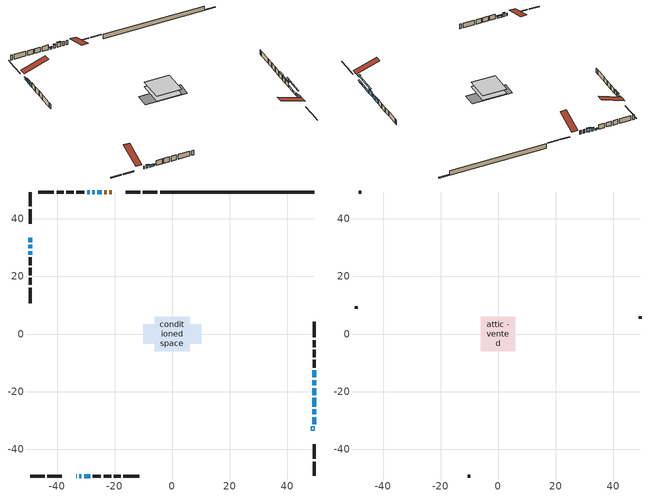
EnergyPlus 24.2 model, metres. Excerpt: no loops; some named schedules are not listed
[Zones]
conditioned space
 floor adiabatic (AdiabaticFloorConstruction): -6.03,-6.03 -6.03,6.03 6.03,6.03 6.03,-6.03 z0.53
 floor foundation (Slab1 construction): -10.03,-3.38 -10.03,3.38 10.03,3.38 10.03,-3.38 z-1.79
 wall outside (RimJoist1 construction): -5.19,49.38 -10.22,49.38 / -49.38,-49.38 -44.36,-49.38 / -49.38,49.38 -49.38,44.36 / 49.38,-49.38 49.38,-44.36 z0.53:0.83
 wall outside (RimJoist2 construction): -11.15,49.38 -16.17,49.38 / -43.43,-49.38 -38.4,-49.38 / -49.38,43.43 -49.38,38.4 / 49.38,-43.43 49.38,-38.4 z0.53:0.83
 wall outside (AdiabaticWallConstruction 1): -21.11,49.38 -21.85,49.38 / -22.78,49.38 -23.65,49.38 z0.53:2.56
 wall outside (AdiabaticWallConstruction): -33.46,-49.38 -33.25,-49.38 z0.53:1.75; -24.57,49.38 -26.1,49.38 / 49.38,-21.25 49.38,-18.81 / 49.38,-15.12 49.38,-12.68 z0.53:2.66; -27.03,49.38 -27.79,49.38 / -32.33,-49.38 -31.56,-49.38 z0.53:2.06; -30.64,-49.38 -28.5,-49.38 / 49.38,-31.35 49.38,-28.91 z0.53:1.45; -49.38,33.46 -49.38,31.94 / 49.38,-27.98 49.38,-26.15 / 49.38,-25.23 49.38,-22.18 z0.53:1.6; -49.38,31.01 -49.38,29.79 / -49.38,28.86 -49.38,27.64 / 49.38,-17.88 49.38,-16.05 z0.53:2.36; -28.72,49.38 -29.63,49.38 z0.53:1.14
 wall outside (Wall1 construction): -30.56,49.38 -33.34,49.38 / -27.57,-49.38 -24.79,-49.38 / -49.38,26.71 -49.38,23.93 / 49.38,-11.76 49.38,-8.97 z0.53:2.97
 wall outside (Wall2 construction): -34.27,49.38 -36.84,49.38 / -23.86,-49.38 -21.3,-49.38 / -49.38,23 -49.38,20.43 / 49.38,-8.04 49.38,-5.48 z0.53:2.97
 wall outside (Wall3 construction): -37.77,49.38 -40.21,49.38 / -20.37,-49.38 -17.92,-49.38 / -49.38,19.5 -49.38,17.06 / 49.38,-4.55 49.38,-2.11 z0.53:2.97
 wall outside (Wall7 construction): -41.14,49.38 -46.66,49.38 / -16.99,-49.38 -11.47,-49.38 / -49.38,16.13 -49.38,10.61 / 49.38,-1.18 49.38,4.34 z0.53:2.97
 wall foundation (FoundationWall1 construction): -4.26,49.38,-1.79 -4.26,49.38,0.53 44.02,49.38,0.53 44.02,49.38,-1.41 49.38,49.38,-1.41 49.38,49.38,-1.79
 window (WindowConstruction 11): -33.46,-49.38 -33.26,-49.38 z0.53:1.75
 window (WindowConstruction 4): -24.57,49.38 -26.1,49.38 z0.53:2.66
 window (WindowConstruction 5): -27.03,49.38 -27.79,49.38 z0.53:2.05
 window (WindowConstruction 6): -32.33,-49.38 -31.56,-49.38 z0.53:2.05
 window (WindowConstruction 7): -30.64,-49.38 -28.5,-49.38 z0.53:1.44
 window (WindowConstruction 8): -49.38,33.46 -49.38,31.94 z0.53:1.6
 window (WindowConstruction 9): -49.38,31.01 -49.38,29.79 z0.53:2.36
 window (WindowConstruction 10): -49.38,28.86 -49.38,27.64 z0.53:2.36
 window (WindowConstruction): 49.38,-31.35 49.38,-28.91 z0.53:1.44
 window (WindowConstruction 12): 49.38,-27.98 49.38,-26.15 z0.53:1.6
 window (WindowConstruction 13): 49.38,-25.23 49.38,-22.18 z0.53:1.6
 window (WindowConstruction 14): 49.38,-21.25 49.38,-18.81 z0.53:2.66
 window (WindowConstruction 1): 49.38,-17.88 49.38,-16.05 z0.53:2.36
 window (WindowConstruction 2): 49.38,-15.12 49.38,-12.68 z0.53:2.66
 window (WindowConstruction 3): -28.72,49.38 -29.63,49.38 z0.53:1.14
 door (Door): -21.11,49.38 -21.85,49.38 z0.53:2.56
 door (Door 1): -22.78,49.38 -23.64,49.38 z0.53:2.56
 ceiling adiabatic (AdiabaticFloorConstruction): 6.03,-6.03 6.03,6.03 -6.03,6.03 -6.03,-6.03 z0.53
 roof outside (AdiabaticRoofConstruction): 49.39,-32.28,2.97 48.26,-32.28,3.34 48.26,-33.46,3.34 49.39,-33.46,2.97
 skylight (SkylightConstruction): 49.38,-32.28,2.97 48.26,-32.28,3.34 48.26,-33.46,3.34 49.38,-33.46,2.97
attic - vented
 floor to conditioned space (Floor1 construction Reversed): -6,-6 -6,6 6,6 6,-6 z2.97
 wall outside (Wall8 construction): -47.59,49.38 -48.46,49.38 / -10.54,-49.38 -9.68,-49.38 / -49.38,9.68 -49.38,8.82 / 49.38,5.27 49.38,6.14 z0.53:2.97
 roof outside (Roof1 construction): -20.18,49.38,2.97 -20.18,37.69,6.87 -17.1,37.69,6.87 -17.1,49.38,2.97; -34.39,-49.38,2.97 -34.39,-37.69,6.87 -37.47,-37.69,6.87 -37.47,-49.38,2.97; -49.38,34.39,2.97 -37.69,34.39,6.87 -37.69,37.47,6.87 -49.38,37.47,2.97; 49.38,-34.39,2.97 37.69,-34.39,6.87 37.69,-37.47,6.87 49.38,-37.47,2.97
shading: -26.3,49.38 -24.37,49.38 -24.37,49.8 -26.3,49.8 z2.86; -27.99,49.38 -26.83,49.38 -26.83,49.8 -27.99,49.8 z2.26; -31.36,-49.38 -32.53,-49.38 -32.53,-49.8 -31.36,-49.8 z2.26; -28.3,-49.38 -30.84,-49.38 -30.84,-49.8 -28.3,-49.8 z1.65; -49.38,31.73 -49.38,33.66 -49.8,33.66 -49.8,31.73 z1.8; -49.38,29.59 -49.38,31.21 -49.8,31.21 -49.8,29.59 z2.56; -49.38,27.44 -49.38,29.06 -49.8,29.06 -49.8,27.44 z2.56; 49.38,-28.71 49.38,-31.55 49.8,-31.55 49.8,-28.71 z1.65; 49.38,-23.51 49.38,-30.62 49.8,-30.62 49.8,-23.51 z4.24; 49.38,-19.54 49.38,-27.86 49.8,-27.86 49.8,-19.54 z4.24; 49.38,-18.51 49.38,-21.55 49.59,-21.55 49.59,-18.51 z2.96; 49.38,-15.85 49.38,-18.08 49.8,-18.08 49.8,-15.85 z2.56; 49.38,-12.48 49.38,-15.32 49.8,-15.32 49.8,-12.48 z2.86; -29.83,49.38 -28.52,49.38 -28.52,49.8 -29.83,49.8 z1.34
[Building]
Building 1: Terrain=Suburbs
[Site:Location]
Toronto City Centre_ON: Latitude {deg}=43.63; Longitude {deg}=-79.39; Time Zone {hr}=-5; Elevation {m}=77; Keep Site Location Information=Yes
[Site:GroundTemperature:Shallow]
5.01852, 3.26908, 3.12898, 3.95918, 7.29196, 10.6092, 13.4851, 15.3069, 15.4617, 13.9799, 11.1774, 7.9619
[Site:WaterMainsTemperature]
Calculation Method=Schedule; Temperature Schedule=mains temperature schedule
[Material] Roughness=Rough; Thermal Absorptance=0.9
Name | Thickness {m} | Conductivity {W/m-K} | Density {kg/m3} | Specific Heat {J/kg-K} | Solar Absorptance | Visible Absorptance
asphalt or fiberglass shingles | 0.00635 | 0.162714 | 1121.4 | 1465.45 | 0.4 | 0.4
asphalt or fiberglass shingles 1 | 0.00635 | 0.162714 | 1121.4 | 1465.45 | 0.7 | 0.7
ceiling loosefill ins | 0.338667 | 0.0480833 | 16.02 | 1046.75 | 0.7 | 0.7
ceiling stud and cavity | 0.1397 | 0.0975857 | 65.682 | 1177.47 | 0.7 | 0.7
concrete 4.0 in. | 0.1016 | 1.803125 | 2242.8 | 837.4 | 0.7 | 0.7
concrete 8.0 in. | 0.2032 | 1.803125 | 2242.8 | 837.4 | 0.7 | 0.7
door material | 0.04445 | 0.0451087 | 512.64 | 1214.23 | 0.7 | 0.7
door material 1 | 0.04445 | 0.053851 | 512.64 | 1214.23 | 0.7 | 0.7
exterior vertical ins | 0.0174163 | 0.029427 | 32.04 | 1214.23 | 0.7 | 0.7
floor covering | 0.0127 | 0.0433444 | 54.468 | 1339.84 | 0.6 | 0.6
floor rigid ins; roof rigid ins; wall rigid ins | 0.512978 | 0.029427 | 32.04 | 1214.23 | 0.7 | 0.7
floor stud and cavity | 0.1397 | 1.75129 | 37.0049 | 1207.88 | 0.7 | 0.7
furniture material conditioned space 1 | 0.1524 | 0.115458 | 640.8 | 1214.23 | 0.6 | 0.6
gypsum board | 0.0127 | 0.160291 | 801 | 837.4 | 0.6 | 0.6
gypsum board 1 | 0.0127 | 0.160291 | 801 | 837.4 | 0.7 | 0.7
osb sheathing 0.5 in. | 0.0127 | 0.115458 | 512.64 | 1214.23 | 0.7 | 0.7
osb sheathing 0.75 in. | 0.01905 | 0.115458 | 512.64 | 1214.23 | 0.7 | 0.7
osb sheathing 2.0 in. | 0.0508 | 0.115458 | 512.64 | 1214.23 | 0.7 | 0.7
rim joist rigid ins | 0.103632 | 0.029427 | 32.04 | 1214.23 | 0.7 | 0.7
rim joist rigid ins 1 | 0.051816 | 0.029427 | 32.04 | 1214.23 | 0.7 | 0.7
rim joist stud and cavity | 0.0508 | 0.35803 | 125.044 | 1163.47 | 0.6 | 0.6
rim joist stud and cavity 1 | 0.0508 | 0.0300652 | 125.044 | 1163.47 | 0.6 | 0.6
roof stud and cavity | 0.18415 | 1.78685 | 37.0049 | 1207.88 | 0.6 | 0.6
wall stud and cavity | 0.1397 | 0.0829899 | 139.0536 | 1170.24 | 0.7 | 0.7
wall stud and cavity 1 | 0.1397 | 0.106495 | 139.0536 | 1170.24 | 0.7 | 0.7
wall stud and cavity 2 | 0.1397 | 0.109433 | 139.0536 | 1170.24 | 0.7 | 0.7
wall stud and cavity 3 | 0.1397 | 0.0951301 | 139.0536 | 1170.24 | 0.7 | 0.7
wall stud and cavity 4 | 0.0889 | 6.9971 | 50.32683 | 1063.81 | 0.6 | 0.6
wall stud and cavity 5 | 0.0889 | 0.380278 | 52.3479 | 1209.89 | 0.7 | 0.7
wall stud and cavity 6 | 0.0889 | 0.391764 | 83.0341 | 1211.67 | 0.7 | 0.7
wood siding | 0.0254 | 0.102417 | 544.68 | 1172.36 | 0.4 | 0.4
wood siding 1 | 0.00254 | 0.102417 | 544.68 | 1172.36 | 0.4 | 0.4
wood siding 2; wood siding 3; wood siding 4 | 0.0254 | 0.102417 | 544.68 | 1172.36 | 0.7 | 0.7
[WindowMaterial:SimpleGlazingSystem]
Name | U-Factor {W/m2-K} | Solar Heat Gain Coefficient
SkylightMaterial | 2.65884 | 0.5667
WindowMaterial | 2.93609 | 0.65
WindowMaterial 1 | 2.992306 | 0.6
WindowMaterial 10 | 2.67661 | 0.51
WindowMaterial 11 | 2.91168 | 0.67
WindowMaterial 2 | 2.95313 | 0.62
WindowMaterial 3 | 2.97868 | 0.61
WindowMaterial 4 | 2.98152 | 0.58
WindowMaterial 5 | 2.941204 | 0.65
WindowMaterial 6 | 2.94177 | 0.64
WindowMaterial 7 | 2.91792 | 0.67
WindowMaterial 8 | 2.904297 | 0.68
WindowMaterial 9 | 2.95653 | 0.63
[Construction]
AdiabaticFloorConstruction: floor stud and cavity, floor rigid ins, osb sheathing 0.75 in., floor covering
AdiabaticRoofConstruction: asphalt or fiberglass shingles 1, roof rigid ins, osb sheathing 0.75 in., roof stud and cavity
AdiabaticWallConstruction: wood siding 3, wall rigid ins, wall stud and cavity 5, gypsum board
AdiabaticWallConstruction 1: wood siding 4, wall rigid ins, wall stud and cavity 5, gypsum board
Door: door material
Door 1: door material 1
Floor1 construction Reversed: gypsum board, ceiling stud and cavity, ceiling loosefill ins
FoundationWall1 construction: concrete 8.0 in., gypsum board 1
furniture construction conditioned space 1: furniture material conditioned space 1
PartitionWallConstruction: gypsum board, wall stud and cavity 6, gypsum board
RimJoist1 construction: wood siding 2, rim joist rigid ins, osb sheathing 2.0 in., rim joist stud and cavity
RimJoist2 construction: wood siding 2, rim joist rigid ins 1, osb sheathing 2.0 in., rim joist stud and cavity 1
Roof1 construction: asphalt or fiberglass shingles
SkylightConstruction: SkylightMaterial
Slab1 construction: concrete 4.0 in.
Wall1 construction: wood siding, osb sheathing 0.5 in., wall stud and cavity, gypsum board
Wall2 construction: wood siding, osb sheathing 0.5 in., wall stud and cavity 1, gypsum board
Wall3 construction: wood siding, osb sheathing 0.5 in., wall stud and cavity 2, gypsum board
Wall7 construction: wood siding, osb sheathing 0.5 in., wall stud and cavity 3, gypsum board
Wall8 construction: wood siding 1, wall stud and cavity 4
WindowConstruction: WindowMaterial
WindowConstruction 1: WindowMaterial 1
WindowConstruction 10: WindowMaterial 9
WindowConstruction 11: WindowMaterial 10
WindowConstruction 12: WindowMaterial 11
WindowConstruction 13; WindowConstruction 8: WindowMaterial 7
WindowConstruction 14; WindowConstruction 2: WindowMaterial 2
WindowConstruction 3: WindowMaterial 3
WindowConstruction 4: WindowMaterial 4
WindowConstruction 5; WindowConstruction 6: WindowMaterial 5
WindowConstruction 7: WindowMaterial 6
WindowConstruction 9: WindowMaterial 8
[Zone] Multiplier=1; Part of Total Floor Area=Yes
Name | Volume {m3}
attic - vented | 92.3764
conditioned space | 700
[Space]
Name | Zone | Volume {m3}
attic - vented 1 | attic - vented | 92.3764
conditioned space 1 | conditioned space | 700
[ZoneInfiltration:EffectiveLeakageArea]
infil attic - vented 1: Zone or Space=attic - vented 1; Schedule=Always On Discrete; Effective Air Leakage Area {cm2}=6062.17; Stack Coefficient=0.000440529; Wind Coefficient=1.4181e-05
[ZoneMixing]
whole house fan mix: Zone or Space=attic - vented; Schedule=Always On Continuous; Design Flow Rate Calculation Method=Flow/Zone; Design Flow Rate {m3/s}=0; Source Zone or Space=conditioned space
[SurfaceProperty:ExposedFoundationPerimeter]
Slab1: Exposed Perimeter Calculation Method=TotalExposedPerimeter; Total Exposed Perimeter {m}=53.644
[InternalMass] Zone or ZoneList=conditioned space; Space or SpaceList=conditioned space 1
Name | Construction | Surface Area {m2}
furniture mass conditioned space 1 | furniture construction conditioned space 1 | 112.44
partition wall mass | PartitionWallConstruction | 281.1
[Lights]
interior lighting: Zone or ZoneList or Space or SpaceList=conditioned space 1; Schedule=interior lighting schedule; Design Level Calculation Method=LightingLevel; Lighting Level {W}=343.2; Return Air Fraction=0; Fraction Radiant=0.6; Fraction Visible=0.2; Fraction Replaceable=1
[People]
occupants: Zone or ZoneList or Space or SpaceList=conditioned space 1; Number of People Schedule=occupants schedule; Number of People Calculation Method=People; Number of People=3; Fraction Radiant=0.314171; Sensible Heat Fraction=0.56303; Activity Level Schedule=occupants activity schedule; Carbon Dioxide Generation Rate {m3/s-W}=0; Enable ASHRAE 55 Comfort Warnings=No; Mean Radiant Temperature Calculation Type=EnclosureAveraged
[ElectricEquipment] Zone or ZoneList or Space or SpaceList=conditioned space 1; Design Level Calculation Method=EquipmentLevel
Name | Schedule | Design Level {W} | Fraction Latent | Fraction Radiant | Fraction Lost
clothes dryer | clothes dryer schedule | 140.772 | 0.015 | 0.081 | 0.85
clothes washer | clothes washer schedule | 32.1985 | 0.03 | 0.162 | 0.7
cooking range | cooking range schedule | 215.147 | 0.08 | 0.432 | 0.2
dishwasher | dishwasher schedule | 66.8632 | 0.3 | 0.18 | 0.4
fridge | fridge schedule | 72.9452 | 0 | 0.6 | 0
mech vent bath fan 0 | mech vent bath fan 0 schedule | 50.2 | 0 | 0 | 1
mech vent bath fan 1 | mech vent bath fan 1 schedule | 50.2 | 0 | 0 | 1
mech vent house fan | mech vent house fan schedule | 0 | 0 | 0 | 1
mech vent house fan cfis | mech vent house fan cfis schedule | 0 | 0 | 0 | 0
mech vent range fan 0 | mech vent range fan 0 schedule | 57 | 0 | 0 | 1
misc plug loads | misc plug loads schedule | 494.7 | 0.045 | 0.513 | 0.1
whole house fan | Always On Discrete | 0 | 0 | 0 | 1
[OtherEquipment] Zone or ZoneList or Space or SpaceList=conditioned space 1; Design Level Calculation Method=EquipmentLevel
Name | Fuel Type | Schedule | Design Level {W} | Fraction Latent | Fraction Radiant | Fraction Lost
clothes dryer 1 | Electricity | clothes dryer schedule | 0 | 0.015 | 0.081 | 0.85
cooking range 1 | Electricity | cooking range schedule | 0 | 0.08 | 0.432 | 0.2
general water use latent | None | general water use schedule | 62.594 | 1 | 0 | 0
general water use sensible | None | general water use schedule | -61.6891 | 0 | 0.6 | 0
mech vent house fan latent load | None | Always On Discrete | 0 | 1 | 0 | 0
mech vent house fan sensible load | None | Always On Discrete | 0 | 0 | 0 | 0
water heater energy adjustment1 | Propane | Always On Discrete | 0.01 | 0 | 0 | 1
[ZoneInfiltration:DesignFlowRate] Zone or ZoneList or Space or SpaceList=conditioned space 1; Schedule=Always On Discrete; Design Flow Rate Calculation Method=Flow/Zone; Design Flow Rate {m3/s}=0
infil flow; natural vent flow; whole house fan flow
[Foundation:Kiva]
Foundation Kiva 1: Initial Indoor Air Temperature {C}=18; Wall Height Above Grade {m}=0.529986; Wall Depth Below Slab {m}=0.2032; Custom Block Material Name 1=exterior vertical ins; Custom Block Depth 1 {m}=2.31999; Custom Block X Position 1 {m}=0.2159; Custom Block Z Position 1 {m}=0
[Foundation:Kiva:Settings]
Soil Conductivity {W/m-K}=0.849921; Soil Density {kg/m3}=1842.3; Soil Specific Heat {J/kg-K}=418.7; Ground Solar Absorptivity=0.9; Ground Thermal Absorptivity=0.9; Ground Surface Roughness {m}=0.03; Far-Field Width {m}=40; Deep-Ground Boundary Condition=ZeroFlux; Deep-Ground Depth {m}=40; Minimum Cell Dimension {m}=0.2; Maximum Cell Growth Coefficient=3; Simulation Timestep=Timestep
[Exterior:Lights]
exterior lighting: Schedule=exterior lighting schedule; Design Level {W}=75.6
[Schedule:Constant]
Name | Hourly Value
Always On Continuous; mech vent house fan schedule; mech vent house fan cfis schedule; Always On Discrete | 1
occupants activity schedule | 117.228
fridge schedule | 0
[Schedule:Week:Daily]
interior lighting schedule Week Rule - Jan1-Jan27: interior lighting schedule day, interior lighting schedule day, interior lighting schedule day, interior lighting schedule day, interior lighting schedule day, interior lighting schedule day, interior lighting schedule day, interior lighting schedule default day, interior lighting schedule default day, interior lighting schedule default day, interior lighting schedule default day, interior lighting schedule default day
interior lighting schedule Week Rule - Jan28-Feb3: interior lighting schedule day, interior lighting schedule day, interior lighting schedule day, interior lighting schedule day, interior lighting schedule day 1, interior lighting schedule day 1, interior lighting schedule day 1, interior lighting schedule default day, interior lighting schedule default day, interior lighting schedule default day, interior lighting schedule default day, interior lighting schedule default day
interior lighting schedule Week Rule - Feb4-Feb24: interior lighting schedule day 1, interior lighting schedule day 1, interior lighting schedule day 1, interior lighting schedule day 1, interior lighting schedule day 1, interior lighting schedule day 1, interior lighting schedule day 1, interior lighting schedule default day, interior lighting schedule default day, interior lighting schedule default day, interior lighting schedule default day, interior lighting schedule default day
interior lighting schedule Week Rule - Feb25-Mar3: interior lighting schedule day 1, interior lighting schedule day 1, interior lighting schedule day 1, interior lighting schedule day 1, interior lighting schedule day 2, interior lighting schedule day 2, interior lighting schedule day 2, interior lighting schedule default day, interior lighting schedule default day, interior lighting schedule default day, interior lighting schedule default day, interior lighting schedule default day
interior lighting schedule Week Rule - Mar4-Mar31: interior lighting schedule day 2, interior lighting schedule day 2, interior lighting schedule day 2, interior lighting schedule day 2, interior lighting schedule day 2, interior lighting schedule day 2, interior lighting schedule day 2, interior lighting schedule default day, interior lighting schedule default day, interior lighting schedule default day, interior lighting schedule default day, interior lighting schedule default day
interior lighting schedule Week Rule - Apr1-Apr28: interior lighting schedule day 3, interior lighting schedule day 3, interior lighting schedule day 3, interior lighting schedule day 3, interior lighting schedule day 3, interior lighting schedule day 3, interior lighting schedule day 3, interior lighting schedule default day, interior lighting schedule default day, interior lighting schedule default day, interior lighting schedule default day, interior lighting schedule default day
interior lighting schedule Week Rule - Apr29-May5: interior lighting schedule day 3, interior lighting schedule day 3, interior lighting schedule day 4, interior lighting schedule day 4, interior lighting schedule day 4, interior lighting schedule day 4, interior lighting schedule day 4, interior lighting schedule default day, interior lighting schedule default day, interior lighting schedule default day, interior lighting schedule default day, interior lighting schedule default day
interior lighting schedule Week Rule - May6-May26: interior lighting schedule day 4, interior lighting schedule day 4, interior lighting schedule day 4, interior lighting schedule day 4, interior lighting schedule day 4, interior lighting schedule day 4, interior lighting schedule day 4, interior lighting schedule default day, interior lighting schedule default day, interior lighting schedule default day, interior lighting schedule default day, interior lighting schedule default day
interior lighting schedule Week Rule - May27-Jun2: interior lighting schedule day 4, interior lighting schedule day 4, interior lighting schedule day 4, interior lighting schedule day 4, interior lighting schedule day 4, interior lighting schedule day 5, interior lighting schedule day 5, interior lighting schedule default day, interior lighting schedule default day, interior lighting schedule default day, interior lighting schedule default day, interior lighting schedule default day
interior lighting schedule Week Rule - Jun3-Jun30: interior lighting schedule day 5, interior lighting schedule day 5, interior lighting schedule day 5, interior lighting schedule day 5, interior lighting schedule day 5, interior lighting schedule day 5, interior lighting schedule day 5, interior lighting schedule default day, interior lighting schedule default day, interior lighting schedule default day, interior lighting schedule default day, interior lighting schedule default day
interior lighting schedule Week Rule - Jul1-Jul28: interior lighting schedule day 6, interior lighting schedule day 6, interior lighting schedule day 6, interior lighting schedule day 6, interior lighting schedule day 6, interior lighting schedule day 6, interior lighting schedule day 6, interior lighting schedule default day, interior lighting schedule default day, interior lighting schedule default day, interior lighting schedule default day, interior lighting schedule default day
interior lighting schedule Week Rule - Jul29-Aug4: interior lighting schedule day 6, interior lighting schedule day 6, interior lighting schedule day 6, interior lighting schedule day 7, interior lighting schedule day 7, interior lighting schedule day 7, interior lighting schedule day 7, interior lighting schedule default day, interior lighting schedule default day, interior lighting schedule default day, interior lighting schedule default day, interior lighting schedule default day
interior lighting schedule Week Rule - Aug5-Aug25: interior lighting schedule day 7, interior lighting schedule day 7, interior lighting schedule day 7, interior lighting schedule day 7, interior lighting schedule day 7, interior lighting schedule day 7, interior lighting schedule day 7, interior lighting schedule default day, interior lighting schedule default day, interior lighting schedule default day, interior lighting schedule default day, interior lighting schedule default day
interior lighting schedule Week Rule - Aug26-Sep1: interior lighting schedule day 7, interior lighting schedule day 7, interior lighting schedule day 7, interior lighting schedule day 7, interior lighting schedule day 7, interior lighting schedule day 7, interior lighting schedule day 8, interior lighting schedule default day, interior lighting schedule default day, interior lighting schedule default day, interior lighting schedule default day, interior lighting schedule default day
interior lighting schedule Week Rule - Sep2-Sep29: interior lighting schedule day 8, interior lighting schedule day 8, interior lighting schedule day 8, interior lighting schedule day 8, interior lighting schedule day 8, interior lighting schedule day 8, interior lighting schedule day 8, interior lighting schedule default day, interior lighting schedule default day, interior lighting schedule default day, interior lighting schedule default day, interior lighting schedule default day
interior lighting schedule Week Rule - Sep30-Oct6: interior lighting schedule day 8, interior lighting schedule day 9, interior lighting schedule day 9, interior lighting schedule day 9, interior lighting schedule day 9, interior lighting schedule day 9, interior lighting schedule day 9, interior lighting schedule default day, interior lighting schedule default day, interior lighting schedule default day, interior lighting schedule default day, interior lighting schedule default day
interior lighting schedule Week Rule - Oct7-Oct27: interior lighting schedule day 9, interior lighting schedule day 9, interior lighting schedule day 9, interior lighting schedule day 9, interior lighting schedule day 9, interior lighting schedule day 9, interior lighting schedule day 9, interior lighting schedule default day, interior lighting schedule default day, interior lighting schedule default day, interior lighting schedule default day, interior lighting schedule default day
interior lighting schedule Week Rule - Oct28-Nov3: interior lighting schedule day 9, interior lighting schedule day 9, interior lighting schedule day 9, interior lighting schedule day 9, interior lighting schedule day 10, interior lighting schedule day 10, interior lighting schedule day 10, interior lighting schedule default day, interior lighting schedule default day, interior lighting schedule default day, interior lighting schedule default day, interior lighting schedule default day
interior lighting schedule Week Rule - Nov4-Nov24: interior lighting schedule day 10, interior lighting schedule day 10, interior lighting schedule day 10, interior lighting schedule day 10, interior lighting schedule day 10, interior lighting schedule day 10, interior lighting schedule day 10, interior lighting schedule default day, interior lighting schedule default day, interior lighting schedule default day, interior lighting schedule default day, interior lighting schedule default day
interior lighting schedule Week Rule - Nov25-Dec1: interior lighting schedule day 10, interior lighting schedule day 10, interior lighting schedule day 10, interior lighting schedule day 10, interior lighting schedule day 10, interior lighting schedule day 10, interior lighting schedule day 11, interior lighting schedule default day, interior lighting schedule default day, interior lighting schedule default day, interior lighting schedule default day, interior lighting schedule default day
interior lighting schedule Week Rule - Dec2-Dec31: interior lighting schedule day 11, interior lighting schedule day 11, interior lighting schedule day 11, interior lighting schedule day 11, interior lighting schedule day 11, interior lighting schedule day 11, interior lighting schedule day 11, interior lighting schedule default day, interior lighting schedule default day, interior lighting schedule default day, interior lighting schedule default day, interior lighting schedule default day
occupants schedule Week Rule - Jan1-Dec31: occupants schedule day, occupants schedule day, occupants schedule day, occupants schedule day, occupants schedule day, occupants schedule day, occupants schedule day, occupants schedule default day, occupants schedule default day, occupants schedule default day, occupants schedule default day, occupants schedule default day
clothes dryer schedule Week Rule - Jan1-Dec31: clothes dryer schedule day, clothes dryer schedule day, clothes dryer schedule day, clothes dryer schedule day, clothes dryer schedule day, clothes dryer schedule day, clothes dryer schedule day, clothes dryer schedule default day, clothes dryer schedule default day, clothes dryer schedule default day, clothes dryer schedule default day, clothes dryer schedule default day
clothes washer schedule Week Rule - Jan1-Dec31: clothes washer schedule day, clothes washer schedule day, clothes washer schedule day, clothes washer schedule day, clothes washer schedule day, clothes washer schedule day, clothes washer schedule day, clothes washer schedule default day, clothes washer schedule default day, clothes washer schedule default day, clothes washer schedule default day, clothes washer schedule default day
cooking range schedule Week Rule - Jan1-Dec31: cooking range schedule day, cooking range schedule day, cooking range schedule day, cooking range schedule day, cooking range schedule day, cooking range schedule day, cooking range schedule day, cooking range schedule default day, cooking range schedule default day, cooking range schedule default day, cooking range schedule default day, cooking range schedule default day
dishwasher schedule Week Rule - Jan1-Dec31: dishwasher schedule day, dishwasher schedule day, dishwasher schedule day, dishwasher schedule day, dishwasher schedule day, dishwasher schedule day, dishwasher schedule day, dishwasher schedule default day, dishwasher schedule default day, dishwasher schedule default day, dishwasher schedule default day, dishwasher schedule default day
mech vent bath fan 0 schedule Week Rule - Jan1-Dec31: mech vent bath fan 0 schedule day, mech vent bath fan 0 schedule day, mech vent bath fan 0 schedule day, mech vent bath fan 0 schedule day, mech vent bath fan 0 schedule day, mech vent bath fan 0 schedule day, mech vent bath fan 0 schedule day, mech vent bath fan 0 schedule default day, mech vent bath fan 0 schedule default day, mech vent bath fan 0 schedule default day, mech vent bath fan 0 schedule default day, mech vent bath fan 0 schedule default day
mech vent bath fan 1 schedule Week Rule - Jan1-Dec31: mech vent bath fan 1 schedule day, mech vent bath fan 1 schedule day, mech vent bath fan 1 schedule day, mech vent bath fan 1 schedule day, mech vent bath fan 1 schedule day, mech vent bath fan 1 schedule day, mech vent bath fan 1 schedule day, mech vent bath fan 1 schedule default day, mech vent bath fan 1 schedule default day, mech vent bath fan 1 schedule default day, mech vent bath fan 1 schedule default day, mech vent bath fan 1 schedule default day
mech vent range fan 0 schedule Week Rule - Jan1-Dec31: mech vent range fan 0 schedule day, mech vent range fan 0 schedule day, mech vent range fan 0 schedule day, mech vent range fan 0 schedule day, mech vent range fan 0 schedule day, mech vent range fan 0 schedule day, mech vent range fan 0 schedule day, mech vent range fan 0 schedule default day, mech vent range fan 0 schedule default day, mech vent range fan 0 schedule default day, mech vent range fan 0 schedule default day, mech vent range fan 0 schedule default day
misc plug loads schedule Week Rule - Jan1-Dec31: misc plug loads schedule day, misc plug loads schedule day, misc plug loads schedule day, misc plug loads schedule day, misc plug loads schedule day, misc plug loads schedule day, misc plug loads schedule day, misc plug loads schedule default day, misc plug loads schedule default day, misc plug loads schedule default day, misc plug loads schedule default day, misc plug loads schedule default day
general water use schedule Week Rule - Jan1-Dec31: general water use schedule day, general water use schedule day, general water use schedule day, general water use schedule day, general water use schedule day, general water use schedule day, general water use schedule day, general water use schedule default day, general water use schedule default day, general water use schedule default day, general water use schedule default day, general water use schedule default day
exterior lighting schedule Week Rule - Jan1-Jan27: exterior lighting schedule day, exterior lighting schedule day, exterior lighting schedule day, exterior lighting schedule day, exterior lighting schedule day, exterior lighting schedule day, exterior lighting schedule day, exterior lighting schedule default day, exterior lighting schedule default day, exterior lighting schedule default day, exterior lighting schedule default day, exterior lighting schedule default day
exterior lighting schedule Week Rule - Jan28-Feb3: exterior lighting schedule day, exterior lighting schedule day, exterior lighting schedule day, exterior lighting schedule day, exterior lighting schedule day 1, exterior lighting schedule day 1, exterior lighting schedule day 1, exterior lighting schedule default day, exterior lighting schedule default day, exterior lighting schedule default day, exterior lighting schedule default day, exterior lighting schedule default day
exterior lighting schedule Week Rule - Feb4-Feb24: exterior lighting schedule day 1, exterior lighting schedule day 1, exterior lighting schedule day 1, exterior lighting schedule day 1, exterior lighting schedule day 1, exterior lighting schedule day 1, exterior lighting schedule day 1, exterior lighting schedule default day, exterior lighting schedule default day, exterior lighting schedule default day, exterior lighting schedule default day, exterior lighting schedule default day
exterior lighting schedule Week Rule - Feb25-Mar3: exterior lighting schedule day 1, exterior lighting schedule day 1, exterior lighting schedule day 1, exterior lighting schedule day 1, exterior lighting schedule day 2, exterior lighting schedule day 2, exterior lighting schedule day 2, exterior lighting schedule default day, exterior lighting schedule default day, exterior lighting schedule default day, exterior lighting schedule default day, exterior lighting schedule default day
exterior lighting schedule Week Rule - Mar4-Mar31: exterior lighting schedule day 2, exterior lighting schedule day 2, exterior lighting schedule day 2, exterior lighting schedule day 2, exterior lighting schedule day 2, exterior lighting schedule day 2, exterior lighting schedule day 2, exterior lighting schedule default day, exterior lighting schedule default day, exterior lighting schedule default day, exterior lighting schedule default day, exterior lighting schedule default day
exterior lighting schedule Week Rule - Apr1-Apr28: exterior lighting schedule day 3, exterior lighting schedule day 3, exterior lighting schedule day 3, exterior lighting schedule day 3, exterior lighting schedule day 3, exterior lighting schedule day 3, exterior lighting schedule day 3, exterior lighting schedule default day, exterior lighting schedule default day, exterior lighting schedule default day, exterior lighting schedule default day, exterior lighting schedule default day
exterior lighting schedule Week Rule - Apr29-May5: exterior lighting schedule day 3, exterior lighting schedule day 3, exterior lighting schedule day 4, exterior lighting schedule day 4, exterior lighting schedule day 4, exterior lighting schedule day 4, exterior lighting schedule day 4, exterior lighting schedule default day, exterior lighting schedule default day, exterior lighting schedule default day, exterior lighting schedule default day, exterior lighting schedule default day
exterior lighting schedule Week Rule - May6-May26: exterior lighting schedule day 4, exterior lighting schedule day 4, exterior lighting schedule day 4, exterior lighting schedule day 4, exterior lighting schedule day 4, exterior lighting schedule day 4, exterior lighting schedule day 4, exterior lighting schedule default day, exterior lighting schedule default day, exterior lighting schedule default day, exterior lighting schedule default day, exterior lighting schedule default day
exterior lighting schedule Week Rule - May27-Jun2: exterior lighting schedule day 4, exterior lighting schedule day 4, exterior lighting schedule day 4, exterior lighting schedule day 4, exterior lighting schedule day 4, exterior lighting schedule day 5, exterior lighting schedule day 5, exterior lighting schedule default day, exterior lighting schedule default day, exterior lighting schedule default day, exterior lighting schedule default day, exterior lighting schedule default day
[Schedule:Year]
interior lighting schedule: interior lighting schedule Week Rule - Jan1-Jan27, 1, 1, 1, 27, interior lighting schedule Week Rule - Jan28-Feb3, 1, 28, 2, 3, interior lighting schedule Week Rule - Feb4-Feb24, 2, 4, 2, 24, interior lighting schedule Week Rule - Feb25-Mar3, 2, 25, 3, 3, interior lighting schedule Week Rule - Mar4-Mar31, 3, 4, 3, 31, interior lighting schedule Week Rule - Apr1-Apr28, 4, 1, 4, 28, interior lighting schedule Week Rule - Apr29-May5, 4, 29, 5, 5, interior lighting schedule Week Rule - May6-May26, 5, 6, 5, 26, interior lighting schedule Week Rule - May27-Jun2, 5, 27, 6, 2, interior lighting schedule Week Rule - Jun3-Jun30, 6, 3, 6, 30, interior lighting schedule Week Rule - Jul1-Jul28, 7, 1, 7, 28, interior lighting schedule Week Rule - Jul29-Aug4, 7, 29, 8, 4, interior lighting schedule Week Rule - Aug5-Aug25, 8, 5, 8, 25, interior lighting schedule Week Rule - Aug26-Sep1, 8, 26, 9, 1, interior lighting schedule Week Rule - Sep2-Sep29, 9, 2, 9, 29, interior lighting schedule Week Rule - Sep30-Oct6, 9, 30, 10, 6, interior lighting schedule Week Rule - Oct7-Oct27, 10, 7, 10, 27, interior lighting schedule Week Rule - Oct28-Nov3, 10, 28, 11, 3, interior lighting schedule Week Rule - Nov4-Nov24, 11, 4, 11, 24, interior lighting schedule Week Rule - Nov25-Dec1, 11, 25, 12, 1, interior lighting schedule Week Rule - Dec2-Dec31, 12, 2, 12, 31
occupants schedule: occupants schedule Week Rule - Jan1-Dec31, 1, 1, 12, 31
clothes dryer schedule: clothes dryer schedule Week Rule - Jan1-Dec31, 1, 1, 12, 31
clothes washer schedule: clothes washer schedule Week Rule - Jan1-Dec31, 1, 1, 12, 31
cooking range schedule: cooking range schedule Week Rule - Jan1-Dec31, 1, 1, 12, 31
dishwasher schedule: dishwasher schedule Week Rule - Jan1-Dec31, 1, 1, 12, 31
mech vent bath fan 0 schedule: mech vent bath fan 0 schedule Week Rule - Jan1-Dec31, 1, 1, 12, 31
mech vent bath fan 1 schedule: mech vent bath fan 1 schedule Week Rule - Jan1-Dec31, 1, 1, 12, 31
mech vent range fan 0 schedule: mech vent range fan 0 schedule Week Rule - Jan1-Dec31, 1, 1, 12, 31
misc plug loads schedule: misc plug loads schedule Week Rule - Jan1-Dec31, 1, 1, 12, 31
general water use schedule: general water use schedule Week Rule - Jan1-Dec31, 1, 1, 12, 31
exterior lighting schedule: exterior lighting schedule Week Rule - Jan1-Jan27, 1, 1, 1, 27, exterior lighting schedule Week Rule - Jan28-Feb3, 1, 28, 2, 3, exterior lighting schedule Week Rule - Feb4-Feb24, 2, 4, 2, 24, exterior lighting schedule Week Rule - Feb25-Mar3, 2, 25, 3, 3, exterior lighting schedule Week Rule - Mar4-Mar31, 3, 4, 3, 31, exterior lighting schedule Week Rule - Apr1-Apr28, 4, 1, 4, 28, exterior lighting schedule Week Rule - Apr29-May5, 4, 29, 5, 5, exterior lighting schedule Week Rule - May6-May26, 5, 6, 5, 26, exterior lighting schedule Week Rule - May27-Jun2, 5, 27, 6, 2, exterior lighting schedule Week Rule - Jun3-Jun30, 6, 3, 6, 30, exterior lighting schedule Week Rule - Jul1-Jul28, 7, 1, 7, 28, exterior lighting schedule Week Rule - Jul29-Aug4, 7, 29, 8, 4, exterior lighting schedule Week Rule - Aug5-Aug25, 8, 5, 8, 25, exterior lighting schedule Week Rule - Aug26-Sep1, 8, 26, 9, 1, exterior lighting schedule Week Rule - Sep2-Sep29, 9, 2, 9, 29, exterior lighting schedule Week Rule - Sep30-Oct6, 9, 30, 10, 6, exterior lighting schedule Week Rule - Oct7-Oct27, 10, 7, 10, 27, exterior lighting schedule Week Rule - Oct28-Nov3, 10, 28, 11, 3, exterior lighting schedule Week Rule - Nov4-Nov24, 11, 4, 11, 24, exterior lighting schedule Week Rule - Nov25-Dec1, 11, 25, 12, 1, exterior lighting schedule Week Rule - Dec2-Dec31, 12, 2, 12, 31
[Schedule:Compact]
mains temperature schedule: Through: 01/01, For: AllDays, Until: 24:00, 8.80333, Through: 01/02, For: AllDays, Until: 24:00, 8.74333, Through: 01/03, For: AllDays, Until: 24:00, 8.68389, Through: 01/04, For: AllDays, Until: 24:00, 8.62611, Through: 01/05, For: AllDays, Until: 24:00, 8.56944, Through: 01/06, For: AllDays, Until: 24:00, 8.51389, Through: 01/07, For: AllDays, Until: 24:00, 8.45944, Through: 01/08, For: AllDays, Until: 24:00, 8.40611, Through: 01/09, For: AllDays, Until: 24:00, 8.35389, Through: 01/10, For: AllDays, Until: 24:00, 8.30278, Through: 01/11, For: AllDays, Until: 24:00, 8.25333, Through: 01/12, For: AllDays, Until: 24:00, 8.205, Through: 01/13, For: AllDays, Until: 24:00, 8.15778, Through: 01/14, For: AllDays, Until: 24:00, 8.11222, Through: 01/15, For: AllDays, Until: 24:00, 8.06778, Through: 01/16, For: AllDays, Until: 24:00, 8.02444, Through: 01/17, For: AllDays, Until: 24:00, 7.98222, Through: 01/18, For: AllDays, Until: 24:00, 7.94167, Through: 01/19, For: AllDays, Until: 24:00, 7.90222, Through: 01/20, For: AllDays, Until: 24:00, 7.86444, Through: 01/21, For: AllDays, Until: 24:00, 7.82778, Through: 01/22, For: AllDays, Until: 24:00, 7.79278, Through: 01/23, For: AllDays, Until: 24:00, 7.75889, Through: 01/24, For: AllDays, Until: 24:00, 7.72667, Through: 01/25, For: AllDays, Until: 24:00, 7.69556, Through: 01/26, For: AllDays, Until: 24:00, 7.66611, Through: 01/27, For: AllDays, Until: 24:00, 7.63778, Through: 01/28, For: AllDays, Until: 24:00, 7.61111, Through: 01/29, For: AllDays, Until: 24:00, 7.58556, Through: 01/30, For: AllDays, Until: 24:00, 7.56167, Through: 01/31, For: AllDays, Until: 24:00, 7.53944, Through: 02/01, For: AllDays, Until: 24:00, 7.51833, Through: 02/02, For: AllDays, Until: 24:00, 7.49889, Through: 02/03, For: AllDays, Until: 24:00, 7.48111, Through: 02/04, For: AllDays, Until: 24:00, 7.46444, Through: 02/05, For: AllDays, Until: 24:00, 7.44944, Through: 02/06, For: AllDays, Until: 24:00, 7.43556, Through: 02/07, For: AllDays, Until: 24:00, 7.42333, Through: 02/08, For: AllDays, Until: 24:00, 7.41278, Through: 02/09, For: AllDays, Until: 24:00, 7.40389, Through: 02/10, For: AllDays, Until: 24:00, 7.39611, Through: 02/11, For: AllDays, Until: 24:00, 7.39, Through: 02/12, For: AllDays, Until: 24:00, 7.38556, Through: 02/13, For: AllDays, Until: 24:00, 7.38222, Through: 02/14, For: AllDays, Until: 24:00, 7.38056, Through: 02/15, For: AllDays, Until: 24:00, 7.38056, Through: 02/16, For: AllDays, Until: 24:00, 7.38222, Through: 02/17, For: AllDays, Until: 24:00, 7.385, Through: 02/18, For: AllDays, Until: 24:00, 7.38944, Through: 02/19, For: AllDays, Until: 24:00, 7.395, Through: 02/20, For: AllDays, Until: 24:00, 7.40278, Through: 02/21, For: AllDays, Until: 24:00, 7.41167, Through: 02/22, For: AllDays, Until: 24:00, 7.42222, Through: 02/23, For: AllDays, Until: 24:00, 7.43389, Through: 02/24, For: AllDays, Until: 24:00, 7.44722, Through: 02/25, For: AllDays, Until: 24:00, 7.46222, Through: 02/26, For: AllDays, Until: 24:00, 7.47833, Through: 02/27, For: AllDays, Until: 24:00, 7.49611, Through: 02/28, For: AllDays, Until: 24:00, 7.51556, Through: 03/01, For: AllDays, Until: 24:00, 7.53667, Through: 03/02, For: AllDays, Until: 24:00, 7.55889, Through: 03/03, For: AllDays, Until: 24:00, 7.58222, Through: 03/04, For: AllDays, Until: 24:00, 7.60722, Through: 03/05, For: AllDays, Until: 24:00, 7.63389, Through: 03/06, For: AllDays, Until: 24:00, 7.66222, Through: 03/07, For: AllDays, Until: 24:00, 7.69111, Through: 03/08, For: AllDays, Until: 24:00, 7.72222, Through: 03/09, For: AllDays, Until: 24:00, 7.75444, Through: 03/10, For: AllDays, Until: 24:00, 7.78778, Through: 03/11, For: AllDays, Until: 24:00, 7.82278, Through: 03/12, For: AllDays, Until: 24:00, 7.85944, Through: 03/13, For: AllDays, Until: 24:00, 7.89722, Through: 03/14, For: AllDays, Until: 24:00, 7.93611, Through: 03/15, For: AllDays, Until: 24:00, 7.97667, Through: 03/16, For: AllDays, Until: 24:00, 8.01833, Through: 03/17, For: AllDays, Until: 24:00, 8.06167, Through: 03/18, For: AllDays, Until: 24:00, 8.10611, Through: 03/19, For: AllDays, Until: 24:00, 8.15167, Through: 03/20, For: AllDays, Until: 24:00, 8.19833, Through: 03/21, For: AllDays, Until: 24:00, 8.24667, Through: 03/22, For: AllDays, Until: 24:00, 8.29611, Through: 03/23, For: AllDays, Until: 24:00, 8.34667, Through: 03/24, For: AllDays, Until: 24:00, 8.39889, Through: 03/25, For: AllDays, Until: 24:00, 8.45167, Through: 03/26, For: AllDays, Until: 24:00, 8.50611, Through: 03/27, For: AllDays, Until: 24:00, 8.56167, Through: 03/28, For: AllDays, Until: 24:00, 8.61833, Through: 03/29, For: AllDays, Until: 24:00, 8.67611, Through: 03/30, For: AllDays, Until: 24:00, 8.735, Through: 03/31, For: AllDays, Until: 24:00, 8.795, Through: 04/01, For: AllDays, Until: 24:00, 8.85611, Through: 04/02, For: AllDays, Until: 24:00, 8.91833, Through: 04/03, For: AllDays, Until: 24:00, 8.98167, Through: 04/04, For: AllDays, Until: 24:00, 9.04556, Through: 04/05, For: AllDays, Until: 24:00, 9.11111, Through: 04/06, For: AllDays, Until: 24:00, 9.17722, Through: 04/07, For: AllDays, Until: 24:00, 9.24444, Through: 04/08, For: AllDays, Until: 24:00, 9.31222, Through: 04/09, For: AllDays, Until: 24:00, 9.38167, Through: 04/10, For: AllDays, Until: 24:00, 9.45167, Through: 04/11, For: AllDays, Until: 24:00, 9.52222, Through: 04/12, For: AllDays, Until: 24:00, 9.59444, Through: 04/13, For: AllDays, Until: 24:00, 9.66667, Through: 04/14, For: AllDays, Until: 24:00, 9.74, Through: 04/15, For: AllDays, Until: 24:00, 9.81444, Through: 04/16, For: AllDays, Until: 24:00, 9.88944, Through: 04/17, For: AllDays, Until: 24:00, 9.96556, Through: 04/18, For: AllDays, Until: 24:00, 10.0417, Through: 04/19, For: AllDays, Until: 24:00, 10.1189, Through: 04/20, For: AllDays, Until: 24:00, 10.1972, Through: 04/21, For: AllDays, Until: 24:00, 10.2756, Through: 04/22, For: AllDays, Until: 24:00, 10.355, Through: 04/23, For: AllDays, Until: 24:00, 10.435, Through: 04/24, For: AllDays, Until: 24:00, 10.515, Through: 04/25, For: AllDays, Until: 24:00, 10.5961, Through: 04/26, For: AllDays, Until: 24:00, 10.6778, Through: 04/27, For: AllDays, Until: 24:00, 10.76, Through: 04/28, For: AllDays, Until: 24:00, 10.8428, Through: 04/29, For: AllDays, Until: 24:00, 10.9261, Through: 04/30, For: AllDays, Until: 24:00, 11.0094, Through: 05/01, For: AllDays, Until: 24:00, 11.0933, Through: 05/02, For: AllDays, Until: 24:00, 11.1778, Through: 05/03, For: AllDays, Until: 24:00, 11.2628, Through: 05/04, For: AllDays, Until: 24:00, 11.3478, Through: 05/05, For: AllDays, Until: 24:00, 11.4333, Through: 05/06, For: AllDays, Until: 24:00, 11.5189, Through: 05/07, For: AllDays, Until: 24:00, 11.605, Through: 05/08, For: AllDays, Until: 24:00, 11.6917, Through: 05/09, For: AllDays, Until: 24:00, 11.7778, Through: 05/10, For: AllDays, Until: 24:00, 11.865, Through: 05/11, For: AllDays, Until: 24:00, 11.9517, Through: 05/12, For: AllDays, Until: 24:00, 12.0389, Through: 05/13, For: AllDays, Until: 24:00, 12.1261, Through: 05/14, For: AllDays, Until: 24:00, 12.2133, Through: 05/15, For: AllDays, Until: 24:00, 12.3006, Through: 05/16, For: AllDays, Until: 24:00, 12.3883, Through: 05/17, For: AllDays, Until: 24:00, 12.4756, Through: 05/18, For: AllDays, Until: 24:00, 12.5628, Through: 05/19, For: AllDays, Until: 24:00, 12.6506, Through: 05/20, For: AllDays, Until: 24:00, 12.7378, Through: 05/21, For: AllDays, Until: 24:00, 12.825, Through: 05/22, For: AllDays, Until: 24:00, 12.9122, Through: 05/23, For: AllDays, Until: 24:00, 12.9994, Through: 05/24, For: AllDays, Until: 24:00, 13.0861, Through: 05/25, For: AllDays, Until: 24:00, 13.1728, Through: 05/26, For: AllDays, Until: 24:00, 13.2594, Through: 05/27, For: AllDays, Until: 24:00, 13.3456, Through: 05/28, For: AllDays, Until: 24:00, 13.4317, Through: 05/29, For: AllDays, Until: 24:00, 13.5172, Through: 05/30, For: AllDays, Until: 24:00, 13.6028, Through: 05/31, For: AllDays, Until: 24:00, 13.6878, Through: 06/01, For: AllDays, Until: 24:00, 13.7722, Through: 06/02, For: AllDays, Until: 24:00, 13.8567, Through: 06/03, For: AllDays, Until: 24:00, 13.9406, Through: 06/04, For: AllDays, Until: 24:00, 14.0239, Through: 06/05, For: AllDays, Until: 24:00, 14.1067, Through: 06/06, For: AllDays, Until: 24:00, 14.1894, Through: 06/07, For: AllDays, Until: 24:00, 14.2711, Through: 06/08, For: AllDays, Until: 24:00, 14.3528, Through: 06/09, For: AllDays, Until: 24:00, 14.4339, Through: 06/10, For: AllDays, Until: 24:00, 14.5139, Through: 06/11, For: AllDays, Until: 24:00, 14.5939, Through: 06/12, For: AllDays, Until: 24:00, 14.6728, Through: 06/13, For: AllDays, Until: 24:00, 14.7511, Through: 06/14, For: AllDays, Until: 24:00, 14.8289, Through: 06/15, For: AllDays, Until: 24:00, 14.9061, Through: 06/16, For: AllDays, Until: 24:00, 14.9822, Through: 06/17, For: AllDays, Until: 24:00, 15.0578, Through: 06/18, For: AllDays, Until: 24:00, 15.1328, Through: 06/19, For: AllDays, Until: 24:00, 15.2067, Through: 06/20, For: AllDays, Until: 24:00, 15.28, Through: 06/21, For: AllDays, Until: 24:00, 15.3522, Through: 06/22, For: AllDays, Until: 24:00, 15.4239, Through: 06/23, For: AllDays, Until: 24:00, 15.4944, Through: 06/24, For: AllDays, Until: 24:00, 15.5639, Through: 06/25, For: AllDays, Until: 24:00, 15.6328, Through: 06/26, For: AllDays, Until: 24:00, 15.7006, Through: 06/27, For: AllDays, Until: 24:00, 15.7678, Through: 06/28, For: AllDays, Until: 24:00, 15.8333, Through: 06/29, For: AllDays, Until: 24:00, 15.8983, Through: 06/30, For: AllDays, Until: 24:00, 15.9622, Through: 07/01, For: AllDays, Until: 24:00, 16.025, Through: 07/02, For: AllDays, Until: 24:00, 16.0872, Through: 07/03, For: AllDays, Until: 24:00, 16.1478, Through: 07/04, For: AllDays, Until: 24:00, 16.2072, Through: 07/05, For: AllDays, Until: 24:00, 16.2661, Through: 07/06, For: AllDays, Until: 24:00, 16.3233, Through: 07/07, For: AllDays, Until: 24:00, 16.3794, Through: 07/08, For: AllDays, Until: 24:00, 16.435, Through: 07/09, For: AllDays, Until: 24:00, 16.4889, Through: 07/10, For: AllDays, Until: 24:00, 16.5417, Through: 07/11, For: AllDays, Until: 24:00, 16.5928, Through: 07/12, For: AllDays, Until: 24:00, 16.6433, Through: 07/13, For: AllDays, Until: 24:00, 16.6922, Through: 07/14, For: AllDays, Until: 24:00, 16.74, Through: 07/15, For: AllDays, Until: 24:00, 16.7867, Through: 07/16, For: AllDays, Until: 24:00, 16.8322, Through: 07/17, For: AllDays, Until: 24:00, 16.8761, Through: 07/18, For: AllDays, Until: 24:00, 16.9189, Through: 07/19, For: AllDays, Until: 24:00, 16.96, Through: 07/20, For: AllDays, Until: 24:00, 17, Through: 07/21, For: AllDays, Until: 24:00, 17.0389, Through: 07/22, For: AllDays, Until: 24:00, 17.0761, Through: 07/23, For: AllDays, Until: 24:00, 17.1122, Through: 07/24, For: AllDays, Until: 24:00, 17.1467, Through: 07/25, For: AllDays, Until: 24:00, 17.18, Through: 07/26, For: AllDays, Until: 24:00, 17.2117, Through: 07/27, For: AllDays, Until: 24:00, 17.2422, Through: 07/28, For: AllDays, Until: 24:00, 17.2711, Through: 07/29, For: AllDays, Until: 24:00, 17.2983, Through: 07/30, For: AllDays, Until: 24:00, 17.3244, Through: 07/31, For: AllDays, Until: 24:00, 17.3494, Through: 08/01, For: AllDays, Until: 24:00, 17.3728, Through: 08/02, For: AllDays, Until: 24:00, 17.3944, Through: 08/03, For: AllDays, Until: 24:00, 17.4144, Through: 08/04, For: AllDays, Until: 24:00, 17.4333, Through: 08/05, For: AllDays, Until: 24:00, 17.4506, Through: 08/06, For: AllDays, Until: 24:00, 17.4667, Through: 08/07, For: AllDays, Until: 24:00, 17.4811, Through: 08/08, For: AllDays, Until: 24:00, 17.4939, Through: 08/09, For: AllDays, Until: 24:00, 17.5056, Through: 08/10, For: AllDays, Until: 24:00, 17.5156, Through: 08/11, For: AllDays, Until: 24:00, 17.5239, Through: 08/12, For: AllDays, Until: 24:00, 17.5311, Through: 08/13, For: AllDays, Until: 24:00, 17.5361, Through: 08/14, For: AllDays, Until: 24:00, 17.54, Through: 08/15, For: AllDays, Until: 24:00, 17.5428, Through: 08/16, For: AllDays, Until: 24:00, 17.5439, Through: 08/17, For: AllDays, Until: 24:00, 17.5433, Through: 08/18, For: AllDays, Until: 24:00, 17.5411, Through: 08/19, For: AllDays, Until: 24:00, 17.5372, Through: 08/20, For: AllDays, Until: 24:00, 17.5322, Through: 08/21, For: AllDays, Until: 24:00, 17.5256, Through: 08/22, For: AllDays, Until: 24:00, 17.5178, Through: 08/23, For: AllDays, Until: 24:00, 17.5083, Through: 08/24, For: AllDays, Until: 24:00, 17.4972, Through: 08/25, For: AllDays, Until: 24:00, 17.4844, Through: 08/26, For: AllDays, Until: 24:00, 17.4706, Through: 08/27, For: AllDays, Until: 24:00, 17.455, Through: 08/28, For: AllDays, Until: 24:00, 17.4378, Through: 08/29, For: AllDays, Until: 24:00, 17.4194, Through: 08/30, For: AllDays, Until: 24:00, 17.3994, Through: 08/31, For: AllDays, Until: 24:00, 17.3778, Through: 09/01, For: AllDays, Until: 24:00, 17.355, Through: 09/02, For: AllDays, Until: 24:00, 17.3311, Through: 09/03, For: AllDays, Until: 24:00, 17.305, Through: 09/04, For: AllDays, Until: 24:00, 17.2778, Through: 09/05, For: AllDays, Until: 24:00, 17.2494, Through: 09/06, For: AllDays, Until: 24:00, 17.2194, Through: 09/07, For: AllDays, Until: 24:00, 17.1878, Through: 09/08, For: AllDays, Until: 24:00, 17.155, Through: 09/09, For: AllDays, Until: 24:00, 17.1206, Through: 09/10, For: AllDays, Until: 24:00, 17.085, Through: 09/11, For: AllDays, Until: 24:00, 17.0483, Through: 09/12, For: AllDays, Until: 24:00, 17.01, Through: 09/13, For: AllDays, Until: 24:00, 16.97, Through: 09/14, For: AllDays, Until: 24:00, 16.9289, Through: 09/15, For: AllDays, Until: 24:00, 16.8867, Through: 09/16, For: AllDays, Until: 24:00, 16.8428, Through: 09/17, For: AllDays, Until: 24:00, 16.7983, Through: 09/18, For: AllDays, Until: 24:00, 16.7517, Through: 09/19, For: AllDays, Until: 24:00, 16.7044, Through: 09/20, For: AllDays, Until: 24:00, 16.6556, Through: 09/21, For: AllDays, Until: 24:00, 16.6056, Through: 09/22, For: AllDays, Until: 24:00, 16.5544, Through: 09/23, For: AllDays, Until: 24:00, 16.5017, Through: 09/24, For: AllDays, Until: 24:00, 16.4483, Through: 09/25, For: AllDays, Until: 24:00, 16.3933, Through: 09/26, For: AllDays, Until: 24:00, 16.3372, Through: 09/27, For: AllDays, Until: 24:00, 16.2806, Through: 09/28, For: AllDays, Until: 24:00, 16.2222, Through: 09/29, For: AllDays, Until: 24:00, 16.1628, Through: 09/30, For: AllDays, Until: 24:00, 16.1022, Through: 10/01, For: AllDays, Until: 24:00, 16.0406, Through: 10/02, For: AllDays, Until: 24:00, 15.9778, Through: 10/03, For: AllDays, Until: 24:00, 15.9144, Through: 10/04, For: AllDays, Until: 24:00, 15.8494, Through: 10/05, For: AllDays, Until: 24:00, 15.7839, Through: 10/06, For: AllDays, Until: 24:00, 15.7172, Through: 10/07, For: AllDays, Until: 24:00, 15.6494, Through: 10/08, For: AllDays, Until: 24:00, 15.5811, Through: 10/09, For: AllDays, Until: 24:00, 15.5117, Through: 10/10, For: AllDays, Until: 24:00, 15.4411, Through: 10/11, For: AllDays, Until: 24:00, 15.37, Through: 10/12, For: AllDays, Until: 24:00, 15.2978, Through: 10/13, For: AllDays, Until: 24:00, 15.225, Through: 10/14, For: AllDays, Until: 24:00, 15.1511, Through: 10/15, For: AllDays, Until: 24:00, 15.0767, Through: 10/16, For: AllDays, Until: 24:00, 15.0011, Through: 10/17, For: AllDays, Until: 24:00, 14.925, Through: 10/18, For: AllDays, Until: 24:00, 14.8483, Through: 10/19, For: AllDays, Until: 24:00, 14.7706, Through: 10/20, For: AllDays, Until: 24:00, 14.6922, Through: 10/21, For: AllDays, Until: 24:00, 14.6133, Through: 10/22, For: AllDays, Until: 24:00, 14.5339, Through: 10/23, For: AllDays, Until: 24:00, 14.4539, Through: 10/24, For: AllDays, Until: 24:00, 14.3728, Through: 10/25, For: AllDays, Until: 24:00, 14.2917, Through: 10/26, For: AllDays, Until: 24:00, 14.21, Through: 10/27, For: AllDays, Until: 24:00, 14.1272, Through: 10/28, For: AllDays, Until: 24:00, 14.0444, Through: 10/29, For: AllDays, Until: 24:00, 13.9611, Through: 10/30, For: AllDays, Until: 24:00, 13.8772, Through: 10/31, For: AllDays, Until: 24:00, 13.7933, Through: 11/01, For: AllDays, Until: 24:00, 13.7089, Through: 11/02, For: AllDays, Until: 24:00, 13.6239, Through: 11/03, For: AllDays, Until: 24:00, 13.5383, Through: 11/04, For: AllDays, Until: 24:00, 13.4528, Through: 11/05, For: AllDays, Until: 24:00, 13.3667, Through: 11/06, For: AllDays, Until: 24:00, 13.2806, Through: 11/07, For: AllDays, Until: 24:00, 13.1944, Through: 11/08, For: AllDays, Until: 24:00, 13.1078, Through: 11/09, For: AllDays, Until: 24:00, 13.0206, Through: 11/10, For: AllDays, Until: 24:00, 12.9339, Through: 11/11, For: AllDays, Until: 24:00, 12.8467, Through: 11/12, For: AllDays, Until: 24:00, 12.7594, Through: 11/13, For: AllDays, Until: 24:00, 12.6722, Through: 11/14, For: AllDays, Until: 24:00, 12.5844, Through: 11/15, For: AllDays, Until: 24:00, 12.4972, Through: 11/16, For: AllDays, Until: 24:00, 12.41, Through: 11/17, For: AllDays, Until: 24:00, 12.3222, Through: 11/18, For: AllDays, Until: 24:00, 12.235, Through: 11/19, For: AllDays, Until: 24:00, 12.1478, Through: 11/20, For: AllDays, Until: 24:00, 12.0606, Through: 11/21, For: AllDays, Until: 24:00, 11.9733, Through: 11/22, For: AllDays, Until: 24:00, 11.8861, Through: 11/23, For: AllDays, Until: 24:00, 11.7994, Through: 11/24, For: AllDays, Until: 24:00, 11.7128, Through: 11/25, For: AllDays, Until: 24:00, 11.6267, Through: 11/26, For: AllDays, Until: 24:00, 11.5406, Through: 11/27, For: AllDays, Until: 24:00, 11.4544, Through: 11/28, For: AllDays, Until: 24:00, 11.3689, Through: 11/29, For: AllDays, Until: 24:00, 11.2839, Through: 11/30, For: AllDays, Until: 24:00, 11.1989, Through: 12/01, For: AllDays, Until: 24:00, 11.1144, Through: 12/02, For: AllDays, Until: 24:00, 11.03, Through: 12/03, For: AllDays, Until: 24:00, 10.9467, Through: 12/04, For: AllDays, Until: 24:00, 10.8633, Through: 12/05, For: AllDays, Until: 24:00, 10.7806, Through: 12/06, For: AllDays, Until: 24:00, 10.6983, Through: 12/07, For: AllDays, Until: 24:00, 10.6167, Through: 12/08, For: AllDays, Until: 24:00, 10.5356, Through: 12/09, For: AllDays, Until: 24:00, 10.4544, Through: 12/10, For: AllDays, Until: 24:00, 10.3744, Through: 12/11, For: AllDays, Until: 24:00, 10.295, Through: 12/12, For: AllDays, Until: 24:00, 10.2167, Through: 12/13, For: AllDays, Until: 24:00, 10.1383, Through: 12/14, For: AllDays, Until: 24:00, 10.0611, Through: 12/15, For: AllDays, Until: 24:00, 9.98444, Through: 12/16, For: AllDays, Until: 24:00, 9.90833, Through: 12/17, For: AllDays, Until: 24:00, 9.83278, Through: 12/18, For: AllDays, Until: 24:00, 9.75833, Through: 12/19, For: AllDays, Until: 24:00, 9.685, Through: 12/20, For: AllDays, Until: 24:00, 9.61222, Through: 12/21, For: AllDays, Until: 24:00, 9.54, Through: 12/22, For: AllDays, Until: 24:00, 9.46889, Through: 12/23, For: AllDays, Until: 24:00, 9.39889, Through: 12/24, For: AllDays, Until: 24:00, 9.32944, Through: 12/25, For: AllDays, Until: 24:00, 9.26111, Through: 12/26, For: AllDays, Until: 24:00, 9.19389, Through: 12/27, For: AllDays, Until: 24:00, 9.12722, Through: 12/28, For: AllDays, Until: 24:00, 9.06167, Through: 12/29, For: AllDays, Until: 24:00, 8.99722, Through: 12/30, For: AllDays, Until: 24:00, 8.93389, Through: 12/31, For: AllDays, Until: 24:00, 8.87111
